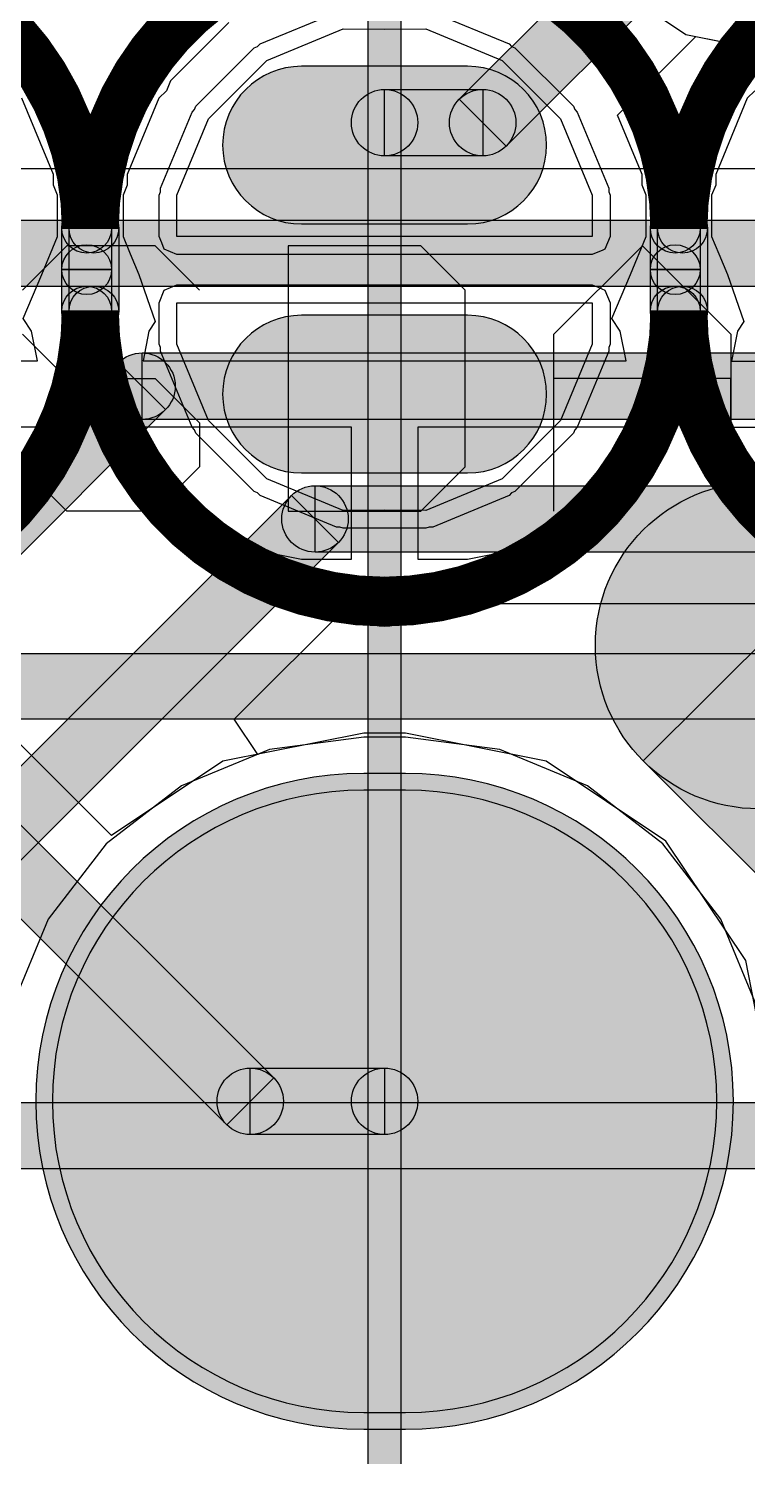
# Model space of a CAD drawing. Header units: millimetres. Extents: x -4 to 157, y -60 to 103.
# Drawn here: x 68.71 to 77.37, y -28.08 to -10.87 of the extents above; entities that cross this region are included whole.
import ezdxf

# ---------------------------------------------------------------- set-up
doc = ezdxf.new("R2010")
doc.units = ezdxf.units.MM
for name, color, linetype, true_color in [('BottomLayer', 5, 'Continuous', 0x0000ff), ('BottomOverlay', 7, 'Continuous', 0x999900), ('BottomSolder', 6, 'Continuous', 0xff00ff), ('KeepOutLayer', 6, 'Continuous', 0xff00ff), ('Mechanical18', 7, 'Continuous', 0x7f7f00), ('MidLayer1', 7, 'Continuous', 0x7f0000), ('MidLayer2', 7, 'Continuous', 0x3f7f00), ('MultiLayer', 7, 'Continuous', 0xc0c0c0), ('TopLayer', 1, 'Continuous', 0xff0000), ('TopOverlay', 2, 'Continuous', 0xffff00), ('TopSolder', 7, 'Continuous', 0x7f007f)]:
    doc.layers.add(name, color=color, linetype=linetype, true_color=true_color)

msp = doc.modelspace()

# ---------------------------------------------------------------- hatches: boundary and pattern name
at = {"layer": 'BottomLayer', "true_color": 0x0000ff}
for points in [[(74.464, -12.291), (73.898, -11.725), (76.654, -8.969), (77.22, -9.535)], [(73, -12.408), (73, -11.608), (74.181, -11.608), (74.181, -12.408)], [(66.139, -19.123), (66.705, -18.558), (71.665, -23.517), (71.099, -24.083)], [(71.382, -24.2), (71.382, -23.4), (73, -23.4), (73, -24.2)]]:
    msp.add_hatch(color=5, dxfattribs=at).paths.add_polyline_path(points, flags=0)
h = msp.add_hatch(color=5, dxfattribs=at)
edge = h.paths.add_edge_path(flags=0)
edge.add_arc((72, -12.279), 0.95, 90, 270)
edge.add_line((72, -13.229), (74, -13.229))
edge.add_arc((74, -12.279), 0.95, 270, 450)
edge.add_line((74, -11.329), (72, -11.329))
h = msp.add_hatch(color=5, dxfattribs=at)
edge = h.paths.add_edge_path(flags=0)
edge.add_arc((73, -12.008), 0.4, 0, 360)
h = msp.add_hatch(color=5, dxfattribs=at)
edge = h.paths.add_edge_path(flags=0)
edge.add_arc((74.181, -12.008), 0.4, 0, 360)
h = msp.add_hatch(color=5, dxfattribs=at)
edge = h.paths.add_edge_path(flags=0)
edge.add_arc((74.181, -12.008), 0.4, 0, 360)
h = msp.add_hatch(color=5, dxfattribs=at)
edge = h.paths.add_edge_path(flags=0)
edge.add_arc((74, -15.279), 0.95, 270, 450)
edge.add_line((74, -14.329), (72, -14.329))
edge.add_arc((72, -15.279), 0.95, 90, 270)
edge.add_line((72, -16.229), (74, -16.229))
h = msp.add_hatch(color=5, dxfattribs=at)
edge = h.paths.add_edge_path(flags=0)
edge.add_arc((72.75, -23.8), 3.75, 90, 270)
edge.add_line((72.75, -27.55), (73.25, -27.55))
edge.add_arc((73.25, -23.8), 3.75, 270, 450)
edge.add_line((73.25, -20.05), (72.75, -20.05))
h = msp.add_hatch(color=5, dxfattribs=at)
edge = h.paths.add_edge_path(flags=0)
edge.add_arc((71.382, -23.8), 0.4, 0, 360)
h = msp.add_hatch(color=5, dxfattribs=at)
edge = h.paths.add_edge_path(flags=0)
edge.add_arc((71.382, -23.8), 0.4, 0, 360)
h = msp.add_hatch(color=5, dxfattribs=at)
edge = h.paths.add_edge_path(flags=0)
edge.add_arc((73, -23.8), 0.4, 0, 360)
at = {"layer": 'BottomOverlay', "true_color": 0x999900}
h = msp.add_hatch(color=54, dxfattribs=at)
edge = h.paths.add_edge_path(flags=0)
edge.add_arc((69.413, -13.279), 0.3, 0, 360)
h = msp.add_hatch(color=54, dxfattribs=at)
edge = h.paths.add_edge_path(flags=0)
edge.add_arc((69.413, -13.279), 0.3, 0, 360)
h = msp.add_hatch(color=54, dxfattribs=at)
edge = h.paths.add_edge_path(flags=0)
edge.add_arc((69.5, -13.279), 0.3, 0, 360)
h = msp.add_hatch(color=54, dxfattribs=at)
edge = h.paths.add_edge_path(flags=0)
edge.add_arc((69.5, -13.279), 0.3, 0, 360)
h = msp.add_hatch(color=54, dxfattribs=at)
edge = h.paths.add_edge_path(flags=0)
edge.add_arc((76.5, -13.279), 0.3, 0, 360)
h = msp.add_hatch(color=54, dxfattribs=at)
edge = h.paths.add_edge_path(flags=0)
edge.add_arc((76.5, -13.279), 0.3, 0, 360)
h = msp.add_hatch(color=54, dxfattribs=at)
edge = h.paths.add_edge_path(flags=0)
edge.add_arc((76.587, -13.279), 0.3, 0, 360)
h = msp.add_hatch(color=54, dxfattribs=at)
edge = h.paths.add_edge_path(flags=0)
edge.add_arc((76.587, -13.279), 0.3, 0, 360)
for points in [[(69.713, -13.779), (69.113, -13.779), (69.113, -13.279), (69.713, -13.279)], [(69.8, -14.279), (69.2, -14.279), (69.2, -13.279), (69.8, -13.279)], [(76.8, -13.779), (76.2, -13.779), (76.2, -13.279), (76.8, -13.279)], [(76.887, -14.279), (76.287, -14.279), (76.287, -13.279), (76.887, -13.279)], [(69.713, -14.279), (69.113, -14.279), (69.113, -13.779), (69.713, -13.779)], [(76.8, -14.279), (76.2, -14.279), (76.2, -13.779), (76.8, -13.779)]]:
    msp.add_hatch(color=54, dxfattribs=at).paths.add_polyline_path(points, flags=0)
h = msp.add_hatch(color=54, dxfattribs=at)
edge = h.paths.add_edge_path(flags=0)
edge.add_arc((69.413, -13.779), 0.3, 0, 360)
h = msp.add_hatch(color=54, dxfattribs=at)
edge = h.paths.add_edge_path(flags=0)
edge.add_arc((69.413, -13.779), 0.3, 0, 360)
h = msp.add_hatch(color=54, dxfattribs=at)
edge = h.paths.add_edge_path(flags=0)
edge.add_arc((76.5, -13.779), 0.3, 0, 360)
h = msp.add_hatch(color=54, dxfattribs=at)
edge = h.paths.add_edge_path(flags=0)
edge.add_arc((76.5, -13.779), 0.3, 0, 360)
h = msp.add_hatch(color=54, dxfattribs=at)
edge = h.paths.add_edge_path(flags=0)
edge.add_arc((69.413, -14.279), 0.3, 0, 360)
h = msp.add_hatch(color=54, dxfattribs=at)
edge = h.paths.add_edge_path(flags=0)
edge.add_arc((69.413, -14.279), 0.3, 0, 360)
h = msp.add_hatch(color=54, dxfattribs=at)
edge = h.paths.add_edge_path(flags=0)
edge.add_arc((69.5, -14.279), 0.3, 0, 360)
h = msp.add_hatch(color=54, dxfattribs=at)
edge = h.paths.add_edge_path(flags=0)
edge.add_arc((69.5, -14.279), 0.3, 0, 360)
h = msp.add_hatch(color=54, dxfattribs=at)
edge = h.paths.add_edge_path(flags=0)
edge.add_arc((76.5, -14.279), 0.3, 0, 360)
h = msp.add_hatch(color=54, dxfattribs=at)
edge = h.paths.add_edge_path(flags=0)
edge.add_arc((76.5, -14.279), 0.3, 0, 360)
h = msp.add_hatch(color=54, dxfattribs=at)
edge = h.paths.add_edge_path(flags=0)
edge.add_arc((76.587, -14.279), 0.3, 0, 360)
h = msp.add_hatch(color=54, dxfattribs=at)
edge = h.paths.add_edge_path(flags=0)
edge.add_arc((76.587, -14.279), 0.3, 0, 360)
h = msp.add_hatch(color=54, dxfattribs=at)
edge = h.paths.add_edge_path(flags=0)
edge.add_arc((73, -17.779), 0.3, 0, 360)
h = msp.add_hatch(color=54, dxfattribs=at)
edge = h.paths.add_edge_path(flags=0)
edge.add_arc((73, -17.779), 0.3, 0, 360)
at = {"layer": 'BottomSolder', "true_color": 0xff00ff}
h = msp.add_hatch(color=6, dxfattribs=at)
edge = h.paths.add_edge_path(flags=0)
edge.add_arc((72, -12.279), 0.95, 90, 270)
edge.add_line((72, -13.229), (74, -13.229))
edge.add_arc((74, -12.279), 0.95, 270, 450)
edge.add_line((74, -11.329), (72, -11.329))
h = msp.add_hatch(color=6, dxfattribs=at)
edge = h.paths.add_edge_path(flags=0)
edge.add_arc((74, -15.279), 0.95, 270, 450)
edge.add_line((74, -14.329), (72, -14.329))
edge.add_arc((72, -15.279), 0.95, 90, 270)
edge.add_line((72, -16.229), (74, -16.229))
h = msp.add_hatch(color=6, dxfattribs=at)
edge = h.paths.add_edge_path(flags=0)
edge.add_arc((72.75, -23.8), 3.95, 90, 270)
edge.add_line((72.75, -27.75), (73.25, -27.75))
edge.add_arc((73.25, -23.8), 3.95, 270, 450)
edge.add_line((73.25, -19.85), (72.75, -19.85))
at = {"layer": 'KeepOutLayer', "true_color": 0xff00ff}
msp.add_hatch(color=6, dxfattribs=at).paths.add_polyline_path([(33.63, -24.613), (33.63, -23.813), (112.37, -23.813), (112.37, -24.613)], flags=0)
at = {"layer": 'Mechanical18', "true_color": 0x7f7f00}
msp.add_hatch(color=56, dxfattribs=at).paths.add_polyline_path([(73.197, -37.811), (72.803, -37.811), (72.803, 25), (73.197, 25)], flags=0)
at = {"layer": 'MidLayer1', "true_color": 0x7f0000}
h = msp.add_hatch(color=16, dxfattribs=at)
edge = h.paths.add_edge_path(flags=0)
edge.add_arc((72.75, -23.8), 3.75, 90, 270)
edge.add_line((72.75, -27.55), (73.25, -27.55))
edge.add_arc((73.25, -23.8), 3.75, 270, 450)
edge.add_line((73.25, -20.05), (72.75, -20.05))
at = {"layer": 'MidLayer2', "true_color": 0x3f7f00}
h = msp.add_hatch(color=76, dxfattribs=at)
edge = h.paths.add_edge_path(flags=0)
edge.add_arc((77.507, -18.307), 1.969, 0, 360)
msp.add_hatch(color=76, dxfattribs=at).paths.add_polyline_path([(76.115, -19.699), (78.899, -16.915), (84.392, -22.408), (81.608, -25.192)], flags=0)
h = msp.add_hatch(color=76, dxfattribs=at)
edge = h.paths.add_edge_path(flags=0)
edge.add_arc((72.75, -23.8), 3.75, 90, 270)
edge.add_line((72.75, -27.55), (73.25, -27.55))
edge.add_arc((73.25, -23.8), 3.75, 270, 450)
edge.add_line((73.25, -20.05), (72.75, -20.05))
at = {"layer": 'MultiLayer', "true_color": 0xc0c0c0}
h = msp.add_hatch(color=9, dxfattribs=at)
edge = h.paths.add_edge_path(flags=0)
edge.add_arc((72.75, -23.8), 3.75, 90, 270)
edge.add_line((72.75, -27.55), (73.25, -27.55))
edge.add_arc((73.25, -23.8), 3.75, 270, 450)
edge.add_line((73.25, -20.05), (72.75, -20.05))
at = {"layer": 'TopLayer', "true_color": 0xff0000}
for points in [[(59.299, -13.983), (59.299, -13.183), (93.828, -13.183), (93.828, -13.983)], [(70.08, -15.583), (70.08, -14.783), (94.208, -14.783), (94.208, -15.583)], [(66.705, -19.123), (66.139, -18.558), (69.797, -14.9), (70.363, -15.466)], [(65.428, -24.083), (64.862, -23.517), (71.879, -16.5), (72.445, -17.066)], [(72.162, -17.183), (72.162, -16.383), (94.588, -16.383), (94.588, -17.183)]]:
    msp.add_hatch(color=1, dxfattribs=at).paths.add_polyline_path(points, flags=0)
h = msp.add_hatch(color=1, dxfattribs=at)
edge = h.paths.add_edge_path(flags=0)
edge.add_arc((70.08, -15.183), 0.4, 0, 360)
h = msp.add_hatch(color=1, dxfattribs=at)
edge = h.paths.add_edge_path(flags=0)
edge.add_arc((70.08, -15.183), 0.4, 0, 360)
h = msp.add_hatch(color=1, dxfattribs=at)
edge = h.paths.add_edge_path(flags=0)
edge.add_arc((72.162, -16.783), 0.4, 0, 360)
h = msp.add_hatch(color=1, dxfattribs=at)
edge = h.paths.add_edge_path(flags=0)
edge.add_arc((72.162, -16.783), 0.4, 0, 360)
h = msp.add_hatch(color=1, dxfattribs=at)
edge = h.paths.add_edge_path(flags=0)
edge.add_arc((72.75, -23.8), 3.75, 90, 270)
edge.add_line((72.75, -27.55), (73.25, -27.55))
edge.add_arc((73.25, -23.8), 3.75, 270, 450)
edge.add_line((73.25, -20.05), (72.75, -20.05))
at = {"layer": 'TopOverlay', "true_color": 0xffff00}
msp.add_hatch(color=2, dxfattribs=at).paths.add_polyline_path([(48, -19.194), (48, -18.406), (98, -18.406), (98, -19.194)], flags=0)
at = {"layer": 'TopSolder', "true_color": 0x7f007f}
h = msp.add_hatch(color=216, dxfattribs=at)
edge = h.paths.add_edge_path(flags=0)
edge.add_arc((72.75, -23.8), 3.95, 90, 270)
edge.add_line((72.75, -27.75), (73.25, -27.75))
edge.add_arc((73.25, -23.8), 3.95, 270, 450)
edge.add_line((73.25, -19.85), (72.75, -19.85))

# ---------------------------------------------------------------- linework, layer by layer
at = {"layer": 'BottomLayer', "color": 5, "true_color": 0x0000ff}
for p, q in [((73.898, -11.725), (76.654, -8.969)), ((77.22, -9.535), (74.464, -12.291)), ((74, -11.329), (72, -11.329)), ((73, -12.408), (73, -11.608)), ((73, -11.608), (74.181, -11.608)), ((74.181, -11.608), (74.181, -12.408)), ((74.464, -12.291), (73.898, -11.725)), ((74.181, -12.408), (73, -12.408)), ((72, -13.229), (74, -13.229)), ((74, -14.329), (72, -14.329)), ((72, -16.229), (74, -16.229)), ((66.705, -18.558), (71.665, -23.517)), ((71.099, -24.083), (66.139, -19.123)), ((73.25, -20.05), (72.75, -20.05)), ((71.665, -23.517), (71.099, -24.083)), ((71.382, -24.2), (71.382, -23.4)), ((71.382, -23.4), (73, -23.4)), ((73, -23.4), (73, -24.2)), ((73, -24.2), (71.382, -24.2)), ((72.75, -27.55), (73.25, -27.55))]:
    msp.add_line(p, q, dxfattribs=at)
at = {"layer": 'BottomLayer'}
for p, q in [((71.125, -10.801), (70.421, -11.504)), ((71.584, -11.26), (72.503, -10.879)), ((72.503, -10.879), (73, -10.88)), ((73, -10.88), (73.497, -10.879)), ((73.497, -10.879), (74.416, -11.26)), ((75.803, -11.917), (76.748, -10.971)), ((76.748, -10.971), (77.237, -11.068)), ((77.237, -11.068), (77.415, -11.355)), ((70.881, -11.963), (71.584, -11.26)), ((74.416, -11.26), (75.12, -11.963)), ((70.421, -11.504), (70.372, -11.623)), ((70.372, -11.623), (70.281, -11.715)), ((77.459, -11.623), (77.367, -11.715)), ((69.014, -12.634), (68.633, -11.715)), ((70.281, -11.715), (69.9, -12.634)), ((77.367, -11.715), (76.987, -12.634)), ((70.5, -12.882), (70.881, -11.963)), ((75.12, -11.963), (75.5, -12.882)), ((76.1, -12.634), (75.803, -11.917)), ((69.014, -12.763), (69.014, -12.634)), ((69.9, -12.634), (69.9, -12.763)), ((76.1, -12.763), (76.1, -12.634)), ((76.987, -12.634), (76.987, -12.763)), ((69.063, -12.882), (69.014, -12.763)), ((69.063, -13.379), (69.063, -12.882)), ((69.9, -12.763), (69.851, -12.882)), ((69.851, -12.882), (69.851, -13.38)), ((70.5, -13.38), (70.5, -12.882)), ((75.5, -12.882), (75.5, -13.379)), ((76.15, -12.882), (76.1, -12.763)), ((76.15, -13.379), (76.15, -12.882)), ((76.987, -12.763), (76.937, -12.882)), ((76.937, -12.882), (76.937, -13.38)), ((68.873, -13.839), (69.063, -13.379)), ((69.063, -13.379), (69.063, -13.379)), ((69.851, -13.38), (69.937, -13.587)), ((75.5, -13.379), (70.5, -13.38)), ((75.5, -13.379), (75.5, -13.379)), ((75.959, -13.839), (76.15, -13.379)), ((76.15, -13.379), (76.15, -13.379)), ((76.937, -13.38), (77.023, -13.587)), ((69.937, -13.587), (70.041, -13.839)), ((77.023, -13.587), (77.127, -13.839)), ((68.649, -14.367), (68.873, -13.839)), ((68.873, -13.839), (68.873, -13.839)), ((68.873, -13.839), (68.873, -13.839)), ((70.041, -13.839), (70.041, -13.839)), ((70.041, -13.839), (70.239, -14.405)), ((75.736, -14.367), (75.959, -13.839)), ((75.959, -13.839), (75.959, -13.839)), ((75.959, -13.839), (75.959, -13.839)), ((77.127, -13.839), (77.128, -13.839)), ((77.128, -13.839), (77.326, -14.405)), ((70.5, -14.18), (70.5, -14.179)), ((70.5, -14.179), (75.5, -14.179)), ((70.5, -14.677), (70.5, -14.18)), ((75.5, -14.179), (75.5, -14.677)), ((68.75, -14.519), (68.649, -14.367)), ((70.239, -14.405), (70.163, -14.519)), ((75.837, -14.519), (75.736, -14.367)), ((77.326, -14.405), (77.25, -14.519)), ((68.822, -14.879), (68.75, -14.519)), ((70.163, -14.519), (70.091, -14.879)), ((75.909, -14.879), (75.837, -14.519)), ((77.25, -14.519), (77.178, -14.88)), ((70.881, -15.596), (70.5, -14.677)), ((75.5, -14.677), (75.12, -15.596)), ((65.913, -14.879), (68.822, -14.879)), ((70.091, -14.879), (73, -14.879)), ((73, -14.879), (75.909, -14.879)), ((77.178, -14.88), (80.087, -14.88)), ((71.584, -16.299), (70.881, -15.596)), ((75.12, -15.596), (74.416, -16.299)), ((68.822, -15.679), (65.913, -15.679)), ((68.75, -16.04), (68.822, -15.679)), ((72.6, -15.679), (70.091, -15.679)), ((70.091, -15.679), (70.163, -16.04)), ((72.6, -17.268), (72.6, -15.679)), ((75.909, -15.679), (73.4, -15.679)), ((73.4, -15.679), (73.4, -17.268)), ((75.837, -16.04), (75.909, -15.679)), ((79.687, -15.68), (77.178, -15.68)), ((77.178, -15.68), (77.25, -16.04)), ((68.319, -16.685), (68.75, -16.04)), ((70.163, -16.04), (70.594, -16.685)), ((75.406, -16.685), (75.837, -16.04)), ((77.25, -16.04), (77.681, -16.685)), ((72.503, -16.68), (71.584, -16.299)), ((74.416, -16.299), (73.497, -16.68)), ((70.594, -16.685), (71.239, -17.116)), ((73, -16.679), (72.503, -16.68)), ((73.497, -16.68), (73, -16.679)), ((74.761, -17.116), (75.406, -16.685)), ((71.239, -17.116), (72, -17.268)), ((74, -17.268), (74.761, -17.116)), ((72, -17.268), (72.6, -17.268)), ((73.4, -17.268), (74, -17.268)), ((69.711, -20.599), (68.207, -19.095)), ((72.75, -19.365), (71.053, -19.702)), ((73.25, -19.365), (72.75, -19.365)), ((74.947, -19.702), (73.25, -19.365)), ((71.053, -19.702), (69.711, -20.599)), ((76.386, -20.664), (74.947, -19.702)), ((77.348, -22.103), (76.386, -20.664)), ((77.552, -23.13), (77.348, -22.103))]:
    msp.add_line(p, q, dxfattribs=at)
for centre in [(73, -12.008), (74.181, -12.008), (74.181, -12.008), (71.382, -23.8), (71.382, -23.8), (73, -23.8)]:
    msp.add_circle(centre, 0.4, dxfattribs=at)
at = {"layer": 'BottomLayer', "color": 5, "true_color": 0x0000ff}
for centre, radius, start, end in [((72, -12.279), 0.95, 90, 270), ((74, -12.279), 0.95, 270, 90), ((72, -15.279), 0.95, 90, 270), ((74, -15.279), 0.95, 270, 90), ((72.75, -23.8), 3.75, 90, 270), ((73.25, -23.8), 3.75, 270, 90)]:
    msp.add_arc(centre, radius, start, end, dxfattribs=at)
at = {"layer": 'BottomOverlay', "color": 54, "true_color": 0x999900}
for p, q in [((69.113, -13.779), (69.113, -13.279)), ((69.113, -13.279), (69.713, -13.279)), ((69.2, -14.279), (69.2, -13.279)), ((69.2, -13.279), (69.8, -13.279)), ((69.713, -13.279), (69.713, -13.779)), ((69.8, -13.279), (69.8, -14.279)), ((76.2, -13.779), (76.2, -13.279)), ((76.2, -13.279), (76.8, -13.279)), ((76.287, -14.279), (76.287, -13.279)), ((76.287, -13.279), (76.887, -13.279)), ((76.8, -13.279), (76.8, -13.779)), ((76.887, -13.279), (76.887, -14.279)), ((69.113, -14.279), (69.113, -13.779)), ((69.113, -13.779), (69.713, -13.779)), ((69.713, -13.779), (69.113, -13.779)), ((69.713, -13.779), (69.713, -14.279)), ((76.8, -13.779), (76.2, -13.779)), ((76.2, -14.279), (76.2, -13.779)), ((76.2, -13.779), (76.8, -13.779)), ((76.8, -13.779), (76.8, -14.279)), ((69.713, -14.279), (69.113, -14.279)), ((69.8, -14.279), (69.2, -14.279)), ((76.8, -14.279), (76.2, -14.279)), ((76.887, -14.279), (76.287, -14.279))]:
    msp.add_line(p, q, dxfattribs=at)
at = {"layer": 'BottomOverlay'}
for points in [[(65.913, -9.779, 0.6, 0.6, -0.414214), (69.413, -13.279, 0.6, 0.6, 0)], [(69.5, -13.279, 0.6, 0.6, -0.414214), (73, -9.779, 0.6, 0.6, 0)], [(73, -9.779, 0.6, 0.6, -0.414214), (76.5, -13.279, 0.6, 0.6, 0)], [(76.587, -13.279, 0.6, 0.6, -0.414214), (80.087, -9.779, 0.6, 0.6, 0)], [(69.413, -14.279, 0.6, 0.6, -0.414214), (65.913, -17.779, 0.6, 0.6, 0)], [(73, -17.779, 0.6, 0.6, -0.414214), (69.5, -14.279, 0.6, 0.6, 0)], [(76.5, -14.279, 0.6, 0.6, -0.414214), (73, -17.779, 0.6, 0.6, 0)], [(80.087, -17.779, 0.6, 0.6, -0.414214), (76.587, -14.279, 0.6, 0.6, 0)]]:
    msp.add_lwpolyline(points, format="xyseb", dxfattribs=at)
for centre in [(69.413, -13.279), (69.413, -13.279), (69.5, -13.279), (69.5, -13.279), (76.5, -13.279), (76.5, -13.279), (76.587, -13.279), (76.587, -13.279), (69.413, -13.779), (69.413, -13.779), (76.5, -13.779), (76.5, -13.779), (69.413, -14.279), (69.413, -14.279), (69.5, -14.279), (69.5, -14.279), (76.5, -14.279), (76.5, -14.279), (76.587, -14.279), (76.587, -14.279), (73, -17.779), (73, -17.779)]:
    msp.add_circle(centre, 0.3, dxfattribs=at)
at = {"layer": 'BottomSolder'}
for p, q in [((71.501, -11.06), (72.42, -10.679)), ((73.58, -10.679), (74.499, -11.06)), ((70.728, -11.81), (71.431, -11.107)), ((71.431, -11.107), (71.471, -11.09)), ((71.471, -11.09), (71.501, -11.06)), ((74.499, -11.06), (74.53, -11.091)), ((74.53, -11.091), (74.569, -11.107)), ((74.569, -11.107), (75.273, -11.81)), ((70.681, -11.88), (70.711, -11.85)), ((70.711, -11.85), (70.728, -11.81)), ((75.273, -11.81), (75.289, -11.85)), ((75.289, -11.85), (75.32, -11.88)), ((70.3, -12.799), (70.681, -11.88)), ((75.32, -11.88), (75.7, -12.799)), ((70.284, -12.882), (70.3, -12.842)), ((70.284, -13.38), (70.284, -12.882)), ((70.3, -12.842), (70.3, -12.799)), ((75.7, -12.799), (75.7, -12.842)), ((75.7, -12.842), (75.717, -12.882)), ((75.717, -12.882), (75.717, -13.379)), ((70.316, -13.458), (70.284, -13.38)), ((75.717, -13.379), (75.653, -13.533)), ((75.717, -13.379), (75.717, -13.379)), ((70.347, -13.533), (70.316, -13.458)), ((70.421, -13.563), (70.347, -13.533)), ((70.347, -13.533), (70.347, -13.533)), ((70.347, -13.533), (70.347, -13.533)), ((70.5, -13.596), (70.421, -13.563)), ((75.627, -13.543), (75.5, -13.596)), ((75.653, -13.533), (75.627, -13.543)), ((75.653, -13.533), (75.653, -13.533)), ((75.653, -13.533), (75.653, -13.533)), ((75.5, -13.596), (70.5, -13.596)), ((70.5, -13.596), (70.5, -13.596)), ((70.5, -13.596), (70.5, -13.596)), ((70.5, -13.596), (70.5, -13.596)), ((70.284, -14.179), (70.347, -14.026)), ((70.347, -14.026), (70.5, -13.963)), ((70.5, -13.963), (75.5, -13.963)), ((75.5, -13.963), (75.5, -13.963)), ((75.5, -13.963), (75.5, -13.963)), ((75.5, -13.963), (75.5, -13.963)), ((75.5, -13.963), (75.579, -13.996)), ((75.579, -13.996), (75.653, -14.026)), ((75.653, -14.026), (75.653, -14.026)), ((75.653, -14.026), (75.653, -14.026)), ((75.653, -14.026), (75.684, -14.101)), ((75.684, -14.101), (75.717, -14.179)), ((70.284, -14.677), (70.284, -14.179)), ((75.717, -14.179), (75.717, -14.677)), ((70.3, -14.717), (70.284, -14.677)), ((70.3, -14.76), (70.3, -14.717)), ((70.681, -15.678), (70.3, -14.76)), ((75.7, -14.76), (75.32, -15.678)), ((75.717, -14.677), (75.7, -14.717)), ((75.7, -14.717), (75.7, -14.76)), ((70.711, -15.709), (70.681, -15.678)), ((70.728, -15.749), (70.711, -15.709)), ((71.431, -16.452), (70.728, -15.749)), ((75.273, -15.749), (74.569, -16.452)), ((75.289, -15.709), (75.273, -15.749)), ((75.32, -15.678), (75.289, -15.709)), ((71.471, -16.468), (71.431, -16.452)), ((71.501, -16.499), (71.471, -16.468)), ((72.42, -16.88), (71.501, -16.499)), ((74.499, -16.499), (73.58, -16.88)), ((74.53, -16.469), (74.499, -16.499)), ((74.569, -16.452), (74.53, -16.469)), ((72.463, -16.88), (72.42, -16.88)), ((72.503, -16.896), (72.463, -16.88)), ((73, -16.896), (72.503, -16.896)), ((73.497, -16.896), (73, -16.896)), ((73.537, -16.88), (73.497, -16.896)), ((73.58, -16.88), (73.537, -16.88))]:
    msp.add_line(p, q, dxfattribs=at)
at = {"layer": 'BottomSolder', "color": 6, "true_color": 0xff00ff}
for p, q in [((74, -11.329), (72, -11.329)), ((72, -13.229), (74, -13.229)), ((74, -14.329), (72, -14.329)), ((72, -16.229), (74, -16.229)), ((73.25, -19.85), (72.75, -19.85)), ((72.75, -27.75), (73.25, -27.75))]:
    msp.add_line(p, q, dxfattribs=at)
for centre, radius, start, end in [((72, -12.279), 0.95, 90, 270), ((74, -12.279), 0.95, 270, 90), ((72, -15.279), 0.95, 90, 270), ((74, -15.279), 0.95, 270, 90), ((72.75, -23.8), 3.95, 90, 270), ((73.25, -23.8), 3.95, 270, 90)]:
    msp.add_arc(centre, radius, start, end, dxfattribs=at)
at = {"layer": 'KeepOutLayer', "color": 6, "true_color": 0xff00ff}
for p, q in [((33.63, -23.813), (112.37, -23.813)), ((112.37, -24.613), (33.63, -24.613))]:
    msp.add_line(p, q, dxfattribs=at)
at = {"layer": 'Mechanical18', "color": 56, "true_color": 0x7f7f00}
for p, q in [((72.803, -37.811), (72.803, 25)), ((73.197, 25), (73.197, -37.811))]:
    msp.add_line(p, q, dxfattribs=at)
at = {"layer": 'MidLayer1'}
for p, q in [((72.75, -19.412), (71.614, -19.562)), ((73.25, -19.412), (72.75, -19.412)), ((74.386, -19.562), (73.25, -19.412)), ((71.614, -19.562), (70.556, -20)), ((75.444, -20), (74.386, -19.562)), ((70.556, -20), (69.648, -20.698)), ((76.352, -20.698), (75.444, -20)), ((69.648, -20.698), (68.95, -21.606)), ((77.05, -21.606), (76.352, -20.698)), ((68.95, -21.606), (68.512, -22.664)), ((77.488, -22.664), (77.05, -21.606))]:
    msp.add_line(p, q, dxfattribs=at)
at = {"layer": 'MidLayer1', "color": 16, "true_color": 0x7f0000}
for p, q in [((73.25, -20.05), (72.75, -20.05)), ((72.75, -27.55), (73.25, -27.55))]:
    msp.add_line(p, q, dxfattribs=at)
for centre, start, end in [((72.75, -23.8), 90, 270), ((73.25, -23.8), 270, 90)]:
    msp.add_arc(centre, 3.75, start, end, dxfattribs=at)
at = {"layer": 'MidLayer2', "color": 76, "true_color": 0x3f7f00}
for p, q in [((76.115, -19.699), (78.899, -16.915)), ((81.608, -25.192), (76.115, -19.699)), ((73.25, -20.05), (72.75, -20.05)), ((72.75, -27.55), (73.25, -27.55))]:
    msp.add_line(p, q, dxfattribs=at)
at = {"layer": 'MidLayer2'}
for p, q in [((72.75, -19.412), (71.614, -19.562)), ((73.25, -19.412), (72.75, -19.412)), ((74.386, -19.562), (73.25, -19.412)), ((71.614, -19.562), (70.556, -20)), ((75.444, -20), (74.386, -19.562)), ((70.556, -20), (69.648, -20.698)), ((76.352, -20.698), (75.444, -20)), ((69.648, -20.698), (68.95, -21.606)), ((77.05, -21.606), (76.352, -20.698)), ((68.95, -21.606), (68.512, -22.664)), ((77.488, -22.664), (77.05, -21.606))]:
    msp.add_line(p, q, dxfattribs=at)
msp.add_circle((77.507, -18.307), 1.969, dxfattribs=at)
at = {"layer": 'MidLayer2', "color": 76, "true_color": 0x3f7f00}
for centre, start, end in [((72.75, -23.8), 90, 270), ((73.25, -23.8), 270, 90)]:
    msp.add_arc(centre, 3.75, start, end, dxfattribs=at)
at = {"layer": 'MultiLayer', "color": 9, "true_color": 0xc0c0c0}
for p, q in [((73.25, -20.05), (72.75, -20.05)), ((72.75, -27.55), (73.25, -27.55))]:
    msp.add_line(p, q, dxfattribs=at)
for centre, start, end in [((72.75, -23.8), 90, 270), ((73.25, -23.8), 270, 90)]:
    msp.add_arc(centre, 3.75, start, end, dxfattribs=at)
at = {"layer": 'TopLayer'}
for p, q in [((76.033, -10.55), (76.628, -10.947)), ((76.628, -10.947), (77.331, -11.087)), ((77.331, -11.087), (78.033, -10.947)), ((93.405, -12.563), (59.722, -12.563)), ((71.19, -19.196), (72.585, -17.802)), ((72.585, -17.802), (94.588, -17.802)), ((71.474, -19.62), (71.19, -19.196)), ((72.75, -19.412), (71.614, -19.562)), ((73.25, -19.412), (72.75, -19.412)), ((74.386, -19.562), (73.25, -19.412)), ((71.614, -19.562), (71.474, -19.62)), ((75.444, -20), (74.386, -19.562)), ((76.352, -20.698), (75.444, -20)), ((77.05, -21.606), (76.352, -20.698)), ((77.488, -22.664), (77.05, -21.606))]:
    msp.add_line(p, q, dxfattribs=at)
at = {"layer": 'TopLayer', "color": 1, "true_color": 0xff0000}
for p, q in [((59.299, -13.183), (93.828, -13.183)), ((93.828, -13.983), (59.299, -13.983)), ((70.08, -15.583), (70.08, -14.783)), ((70.08, -14.783), (94.208, -14.783)), ((66.139, -18.558), (69.797, -14.9)), ((69.797, -14.9), (70.363, -15.466)), ((70.363, -15.466), (66.705, -19.123)), ((94.208, -15.583), (70.08, -15.583)), ((64.862, -23.517), (71.879, -16.5)), ((71.879, -16.5), (72.445, -17.066)), ((72.162, -17.183), (72.162, -16.383)), ((72.162, -16.383), (94.588, -16.383)), ((72.445, -17.066), (65.428, -24.083)), ((94.588, -17.183), (72.162, -17.183)), ((73.25, -20.05), (72.75, -20.05)), ((72.75, -27.55), (73.25, -27.55))]:
    msp.add_line(p, q, dxfattribs=at)
at = {"layer": 'TopLayer'}
for centre in [(70.08, -15.183), (70.08, -15.183), (72.162, -16.783), (72.162, -16.783)]:
    msp.add_circle(centre, 0.4, dxfattribs=at)
at = {"layer": 'TopLayer', "color": 1, "true_color": 0xff0000}
for centre, start, end in [((72.75, -23.8), 90, 270), ((73.25, -23.8), 270, 90)]:
    msp.add_arc(centre, 3.75, start, end, dxfattribs=at)
at = {"layer": 'TopOverlay'}
for p, q in [((69.173, -13.491), (68.639, -14.025)), ((70.239, -13.491), (69.173, -13.491)), ((70.772, -14.025), (70.239, -13.491)), ((71.838, -13.491), (71.838, -16.69)), ((73.438, -13.491), (71.838, -13.491)), ((73.971, -14.025), (73.438, -13.491)), ((75.037, -14.558), (76.104, -13.491)), ((76.104, -13.491), (77.17, -14.558)), ((73.971, -16.157), (73.971, -14.025)), ((68.639, -14.558), (69.173, -15.091)), ((75.037, -16.69), (75.037, -14.558)), ((77.17, -14.558), (77.17, -16.69)), ((69.173, -15.091), (70.239, -15.091)), ((70.239, -15.091), (70.772, -15.624)), ((77.17, -15.091), (75.037, -15.091)), ((77.17, -16.69), (77.17, -15.091)), ((70.772, -15.624), (70.772, -16.157)), ((69.173, -16.69), (68.639, -16.157)), ((70.772, -16.157), (70.239, -16.69)), ((73.438, -16.69), (73.971, -16.157)), ((70.239, -16.69), (69.173, -16.69)), ((71.838, -16.69), (73.438, -16.69))]:
    msp.add_line(p, q, dxfattribs=at)
at = {"layer": 'TopOverlay', "color": 2, "true_color": 0xffff00}
for p, q in [((48, -18.406), (98, -18.406)), ((98, -19.194), (48, -19.194))]:
    msp.add_line(p, q, dxfattribs=at)
at = {"layer": 'TopSolder', "color": 216, "true_color": 0x7f007f}
for p, q in [((73.25, -19.85), (72.75, -19.85)), ((72.75, -27.75), (73.25, -27.75))]:
    msp.add_line(p, q, dxfattribs=at)
for centre, start, end in [((72.75, -23.8), 90, 270), ((73.25, -23.8), 270, 90)]:
    msp.add_arc(centre, 3.95, start, end, dxfattribs=at)

doc.saveas('drawing.dxf')
